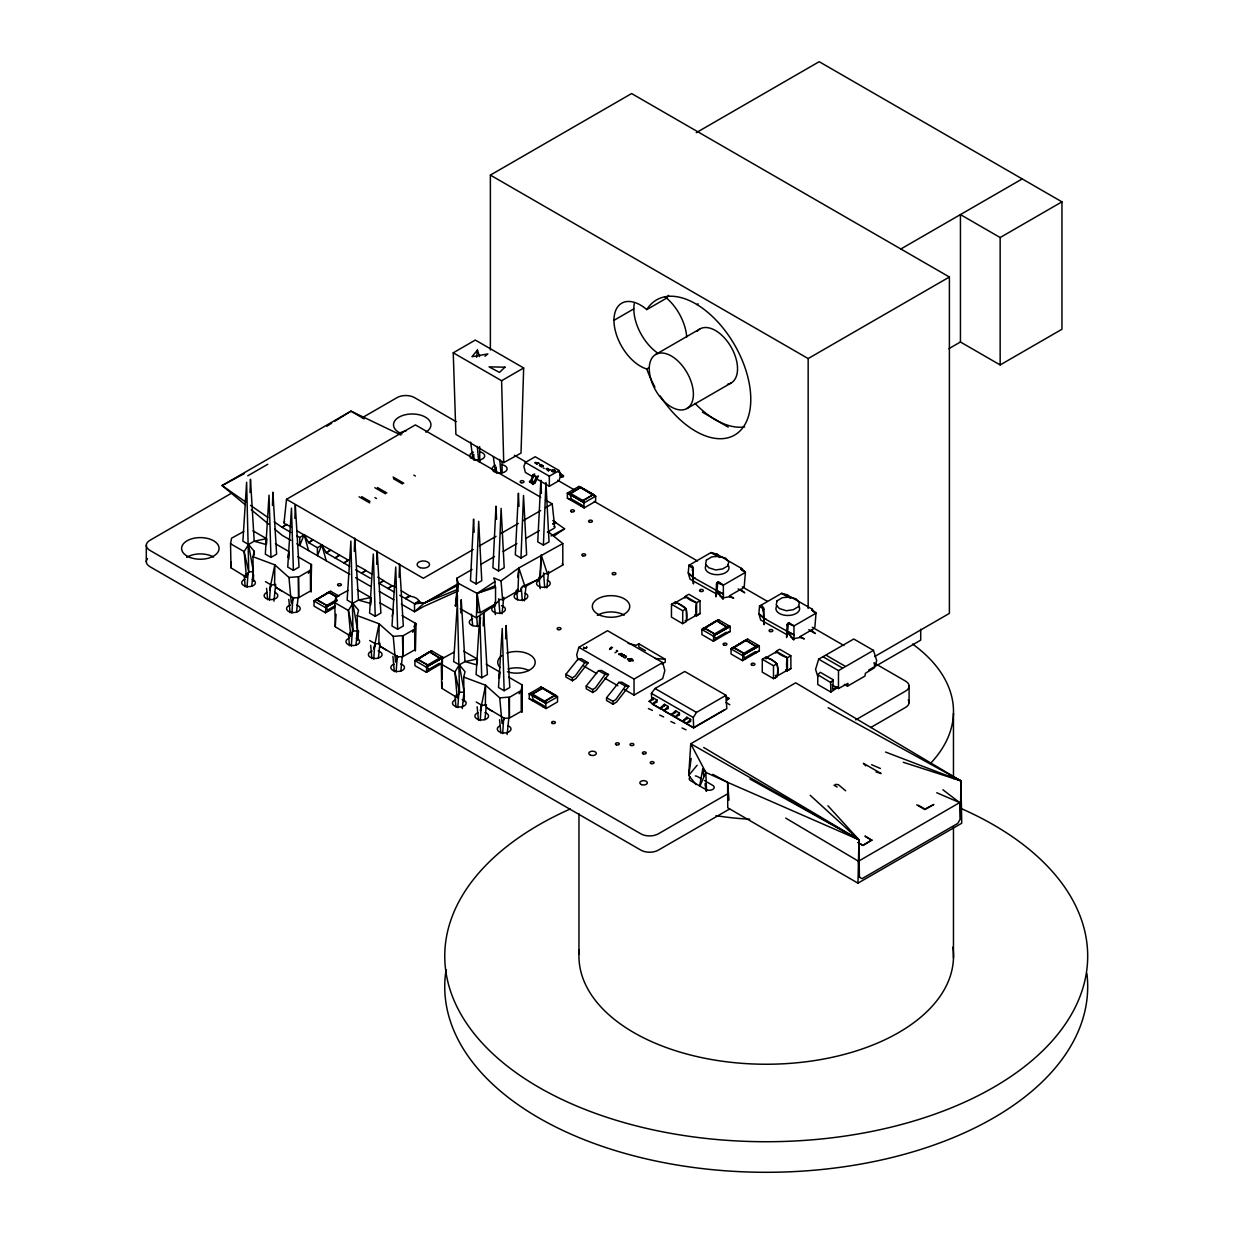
<?xml version="1.0" encoding="UTF-8"?>
<svg xmlns="http://www.w3.org/2000/svg" width="1234" height="1234" viewBox="0 0 1234 1234"><rect width="100%" height="100%" fill="white"/><g stroke="black" fill="none" stroke-linecap="round" stroke-linejoin="round"><path stroke-width="1.5" d="M762.319 659.28L773.502 665.743L773.487 678.607C779.996 677.127 777.867 668.489 776.973 663.753L771.327 659.434L765.728 657.259L762.319 659.28L762.242 672.114L773.533 678.654L776.988 676.695M297.81 556.688L311.4 564.54L310.413 570.154L298.69 576.972L298.643 597.688L293.615 597.904L276 587.446L274.611 584.669L274.827 564.863L252.97 556.688L254.281 551.336L248.543 544.456L242.897 541.202L246.63 482.201L248.774 572.005L246.461 577.296L230.989 567.856L230.542 543.747L231.576 538.178L243.7 531.561M402.068 615.596L415.657 623.448L414.67 629.047L402.947 635.88L402.901 656.581L397.872 656.797L380.257 646.338L378.884 643.577L379.085 623.756L357.228 615.596L358.554 610.244L352.816 603.364L347.155 600.094L350.888 541.094L353.032 630.913L350.718 636.189L335.247 626.749L334.8 602.655L335.833 597.071L347.957 590.469M508.562 677.08L522.167 684.932L521.164 690.531L509.457 697.364L509.395 718.08L504.367 718.281L486.767 707.838L485.378 705.061L485.594 685.24L463.722 677.08L465.048 671.728L459.31 664.848L453.665 661.594L457.382 602.578L459.526 692.397L457.212 697.688L441.741 688.248L441.309 664.139L442.327 658.555L454.451 651.953M729.572 596.685L729.572 595.76L733.706 598.151L729.572 596.685L723.417 597.858L723.325 585.163L718.666 581.877M800.203 637.454L800.203 636.543L804.337 638.919L800.203 637.454L794.033 638.641L793.94 625.947L788.912 622.692M874.52 663.476L874.52 666.746L868.659 670.093M741.727 569.229L741.511 568.38L745.382 572.422L744.256 586.412L740.616 590.315L740.616 589.389L729.572 595.76M812.142 609.766L816.013 613.205L814.887 627.196L811.232 631.083L811.232 630.173L800.203 636.543M662.673 662.55L634.029 679.086L634.06 695.097L662.72 678.53L664.833 670.525L662.673 662.55L607.514 630.697L578.854 647.295L576.679 654.853L577.975 659.897M671.497 604.259L671.435 617.123L682.633 623.664L686.166 621.689L686.628 619.946L686.15 608.748L677.605 603.087L674.905 602.254L671.497 604.259L682.695 610.722L686.15 608.748M442.188 679.317L442.327 658.555L442.389 662.38M565.912 674.288L565.882 677.003L572.422 680.782L575.969 678.499L588.171 662.751L581.26 658.725L578.206 658.879L565.912 674.288L572.329 677.852L572.422 680.782M586.243 686.027L586.212 688.742L592.767 692.521L596.3 690.238L608.501 674.489L601.59 670.463L598.536 670.617L586.243 686.027L592.659 689.59L592.767 692.521M606.573 697.75L606.542 700.48L613.097 704.259L616.63 701.976L628.831 686.227L621.921 682.201L618.866 682.356L606.573 697.75L612.989 701.328L613.097 704.259M415.657 623.448L415.334 650.673L415.657 623.448L413.899 626.779M832.102 684.885L838.457 688.557L838.503 670.617L818.682 659.187L815.581 669.352L817.803 676.633M785.719 818.111L858.478 861.224L859.388 877.127L862.042 878.67L957.754 823.417L960.407 818.805L960.916 780.875L795.668 682.803L690.747 743.778L688.726 775.415L696.053 784.546M266.467 544.194L266.559 538.656L252.97 530.805M370.694 604.938L370.817 597.549L357.228 589.698M288.849 559.033L288.972 551.598L275.383 543.747M499.647 677.559L499.739 671.99L486.15 664.139M542.945 688.418L555.3 695.143L543.824 701.575L531.468 694.634L542.96 687.909L555.3 695.143L543.839 702.177L531.468 694.634L542.96 687.909M581.06 487.769L593.431 494.495L581.939 500.942L569.584 493.986L581.075 487.26L593.431 494.495L581.954 501.528L569.584 493.986L581.075 487.26M712.697 774.32L727.613 782.341L727.751 807.807L857.969 883.158L858.957 839.799L827.937 805.756M460.267 608.748L476.386 617.864L477.142 593.4L495.019 581.523L493.785 577.928L501.035 580.906L518.866 567.933L562.797 543.577L548.158 531.653M523.663 367.979L521.026 453.079L503.719 462.627L455.901 434.399L453.248 352.801L475.306 340.06L523.663 367.979L501.606 380.72L453.248 352.801M250.039 492.505L250.471 479.255L254.204 541.202L248.543 544.456L244.131 551.598L246.461 577.296L245.659 573.903M272.452 505.446L272.899 492.196L276.617 554.143L270.971 557.413L265.325 554.143L269.043 495.142L270.971 557.413M294.88 518.388L295.312 505.138L299.044 567.085L293.399 570.355L287.738 567.085L291.471 508.084L293.399 570.355M354.297 551.397L354.729 538.147L358.462 600.094L352.816 603.364L348.389 610.491L350.718 636.189L349.916 632.795M376.725 564.339L377.157 551.089L380.874 613.051L375.229 616.306L369.583 613.051L373.316 554.035L375.229 616.306M399.137 577.296L399.569 564.046L403.302 625.993L397.656 629.247L391.996 625.993L395.728 566.977L397.656 629.247M460.806 612.897L461.238 599.631L464.956 661.594L459.31 664.848L454.899 671.99L457.212 697.688L456.426 694.279M483.219 625.839L483.651 612.588L487.384 674.535L481.738 677.79L476.077 674.535L479.81 615.519L481.738 677.79M505.647 638.78L506.079 625.53L509.796 687.477L504.151 690.731L498.505 687.477L502.238 628.476L504.151 690.731M661.779 663.923L665.265 662.149L665.249 659.28L638.934 643.839L638.826 646.878L645.444 650.688M547.341 468.457L548.05 469.167L546.693 469.738L548.081 468.766L545.952 468.781L547.618 468.442M619.021 654.066L621.751 653.449M621.396 655.439L624.126 654.807M230.989 567.856L231.205 561.871M335.247 626.749L336.064 614.27M441.741 688.248L441.973 682.248M516.198 590.87L520.038 591.317L522.414 586.505L525.036 586.798L540.384 577.928L541.248 555.069L547.449 573.856L562.812 564.987L562.797 543.577M476.386 617.864L494.88 604.814L499.986 599.446L502.608 599.739L517.971 590.885L518.866 567.933L525.036 586.798M476.123 583.944L478.684 521.319L481.769 580.69L476.123 583.944L470.478 580.69L473.578 519.098L474.149 532.27M498.551 571.003L501.097 508.362L504.197 567.733L498.551 571.003L492.906 567.733L495.991 506.156L496.577 519.313M520.964 558.061L523.524 495.42L526.625 554.791L520.964 558.061L515.318 554.791L518.419 493.199L518.99 506.372M543.392 545.104L545.937 482.479L549.037 541.849L543.392 545.104L537.746 541.849L540.847 480.257L541.418 493.43M266.266 544.256L266.559 538.656L254.204 541.202L266.112 544.518M370.539 603.148L370.817 597.549L358.462 600.094L370.37 603.411M253.618 574.813L253.294 581.245L252.97 556.688M464.385 695.205L464.061 701.637L463.722 677.08M494.88 604.814L495.019 602.315L495.544 603.827L480.18 612.696L477.573 612.388L477.142 593.4L458.477 583.435L456.703 578.345L472.067 569.476M717.016 554.205L711 552.57L688.927 565.311L688.248 572.962L693.107 576.895L693.446 583.898L692.706 568.365M787.647 594.989L781.616 593.353L759.558 606.095L758.864 613.745L763.738 617.663L764.077 624.666L763.291 609.257M559.65 474.087L561.362 477.357L563.367 476.602L563.429 475.599L559.958 473.594L559.881 474.596M539.844 577.096L541.248 555.069M692.228 570.262L692.505 568.936M716.738 594.125L690.022 579.178L688.248 572.962L692.66 577.157L717.37 590.916L715.921 596.793L716.522 583.944M787.354 634.908L760.653 619.962L758.864 613.745L763.275 617.926L788.002 631.685L786.552 637.577L787.138 624.728L788.572 622.769M247.062 587.276L248.049 572.591M269.475 600.218L270.477 585.533M291.903 613.159L292.89 598.49M351.32 646.169L352.43 629.664M373.732 659.11L374.735 644.441M396.16 672.067L397.286 655.547M457.814 707.653L458.94 691.148M480.242 720.61L481.229 705.925M502.67 733.551L503.657 718.867M536.497 463.645L537.145 464.231L536.296 463.876M539.289 465.557L540.106 465.943L539.582 465.295M716.491 584.284L717.093 582.587M787.122 625.067L787.554 623.586M693.184 577.975L693.23 568.211L688.927 565.311L692.582 566.468M763.815 618.743L763.877 609.056M456.703 578.345L457.428 584.685L455.439 606.002L457.428 601.22L457.428 595.713M251.736 586.335L253.248 571.357M273.963 601.159L275.676 584.299M296.576 612.234L298.088 597.241M355.994 645.243L357.505 630.25M378.422 658.185L379.933 643.207M400.834 671.126L402.346 656.149M462.303 708.594L464.015 691.75M484.916 719.669L486.427 704.691M507.143 734.492L508.855 717.633M284.021 522.753L286.519 499.307L415.395 424.897L540.739 497.256M479.964 623.077L480.566 617.586M501.991 613.807L503.796 597.302M524.404 600.865L526.023 586.181M546.832 587.924L548.636 571.404M692.922 567.64L692.752 568.211M517.756 577.481L518.866 567.933M717.725 582.942L716.923 591.163L723.201 599.153L715.319 589.729M788.372 623.679L787.554 631.947L793.832 639.937L785.95 630.497M476.586 357.258L477.419 350.101L471.943 356.734L487.846 353.927L484.977 356.271M623.278 657.028L623.293 656.935M787.431 657.722L776.186 651.228L779.641 649.269L790.84 655.732L787.431 657.722L787.446 670.664L785.642 670.232M696.608 602.716L685.364 596.223L688.834 594.264L700.017 600.711L696.608 602.716L696.624 615.658L694.819 615.211M458.477 583.435L455.439 606.002L456.703 599.138M336.975 600.927L327.704 605.971L316.228 599.755L328.583 592.212L336.728 596.855M417.123 659.311L429.478 651.768L440.954 658.786L428.599 665.527L417.123 659.311L429.478 651.768L440.954 658.786M704.12 628.229L716.476 620.687L727.952 627.72L715.597 634.446L704.12 628.229L716.476 620.687L727.952 627.72M733.274 647.649L745.629 640.107L757.105 647.14L744.734 653.866L733.274 647.649L745.629 640.107L757.105 647.14M691.163 758.478L688.726 775.415L697.102 765.265M610.737 647.989C610.213 651.753 612.126 646.215 611.046 647.649M844.38 684.376L847.48 686.166L847.959 683.327L838.457 688.557M762.874 610.737L763.214 609.457M775.908 675.646A27.919 16.119 0 0 1 776.602 676.309L787.246 670.278A27.919 16.119 -60 0 1 787.23 658.354L786.783 657.583A27.919 16.119 0 0 1 776.541 651.675L765.928 657.799A27.919 16.119 -60 0 1 766.16 658.74M699.678 785.811L702.763 768.983L705.817 772.391L727.613 782.341L858.957 839.799L859.388 877.127M287.908 557.321L288.972 551.598M392.165 616.213L392.967 611.925M498.659 677.697L499.739 671.99M716.522 583.913L718.281 581.924M554.683 471.635L554.482 469.861L554.683 471.635L552.693 471.851L551.706 470.694L552.971 469.614A1.558 0.895 0 0 0 551.845 470.648A1.558 0.895 0 0 0 553.511 471.388A1.558 0.895 0 0 0 554.93 470.493M626.486 656.642L625.422 655.809L626.162 656.719M334.645 607.467L325.498 612.758L325.946 605.879L336.928 599.523M430.373 651.151L431.684 650.889L414.917 660.576L414.917 665.681L426.393 672.299L426.841 665.419L440.954 657.259L443.16 657.521L426.393 667.208L414.917 660.576L416.244 659.311L417.123 659.82L431.684 650.889L443.16 657.521L440.954 657.259L441.849 657.768M713.823 634.353L715.597 638.934L713.391 641.233L713.823 634.353L727.952 626.193L730.158 626.456L730.158 631.546L713.391 641.233L701.915 634.6L701.915 629.51L703.241 628.229L704.12 628.738L718.682 619.823L730.158 626.456L713.391 636.142L701.915 629.51L718.682 619.823L717.355 620.085M742.976 653.773L744.734 658.354L742.529 660.653L742.976 653.773L757.105 645.613L759.311 645.876L759.311 650.966L742.529 660.653L731.052 654.02L731.052 648.93L732.379 647.649L733.274 648.159L747.835 639.243L759.311 645.876L742.529 655.547L731.052 648.93L747.835 639.243L746.508 639.505M540.939 466.514L543.207 466.174L541.34 466.807M745.382 572.422L741.094 569.275L745.382 572.422L723.325 585.163L717.741 582.895M274.611 584.669L271.187 584.947L269.644 590.176L274.827 564.863L288.972 577.481L291.301 603.179L293.615 597.904M378.884 643.577L375.445 643.855L373.902 649.084L379.085 623.756L393.245 636.389L395.559 662.087L397.872 656.797M485.378 705.061L481.954 705.339L480.412 710.568L485.594 685.24L499.739 697.873L502.053 723.571L504.367 718.281M693.23 568.427L688.927 565.311M529.556 482.417L531.576 480.828L534.692 474.01L532.903 474.72L531.052 480.273L529.509 481.491L533.042 484.422L535.078 482.849L538.425 475.938L536.42 476.74L533.042 484.422M536.543 478.885L549.331 486.273L559.172 480.597L560.652 474.581L559.156 470.555L535.201 456.734L525.375 462.426L523.895 466.421L525.36 472.437L533.35 477.049M621.89 653.727L619.545 654.066M321.827 545.181L317.416 547.726L308.593 542.621L304.166 534.677L299.754 545.49L299.754 537.53L304.166 534.677L348.312 560.159L343.9 563.013L348.312 560.159M349.777 566.406L326.239 552.817L321.827 544.873L317.416 555.67L317.416 547.726M700.048 785.981L705.817 772.391L690.747 743.778L858.957 839.799L810.214 795.313M763.846 609.241L759.558 606.095C762.319 603.303 764.201 610.506 763.476 607.575M693.647 727.906L693.292 717.494L696.47 712.404L725.993 695.297L726.811 708.655L693.647 727.906L663.784 710.738M308.346 573.378L310.413 570.154L310.521 590.947L298.643 597.688L298.242 576.725L288.972 577.481M412.603 632.271L414.67 629.047L414.778 649.84L402.901 656.581L402.5 635.618L393.245 636.389M519.098 693.755L521.164 690.531L521.272 711.324L509.395 718.08L509.01 697.102L499.739 697.873M776.926 676.309L777.05 676.047A27.919 16.119 -60 0 0 777.05 664.231L776.695 663.568A27.919 16.119 0 0 0 766.376 657.552L766.083 657.521M536.929 463.028L538.811 463.074M539.89 464.74L541.772 464.786M625.299 657.953L625.715 657.491M588.171 662.751L584.793 662.673L575.137 676.078L572.329 677.852M628.831 686.227L625.453 686.135L615.797 699.555L612.989 701.328M608.501 674.489L605.123 674.412L595.451 687.816L592.659 689.59M649.161 701.406L653.218 697.842L657.012 700.033L657.012 702.069L652.771 703.92L649.161 701.406L651.861 700.388L651.382 693.338L655.007 688.495L684.762 671.481L725.993 695.297M625.129 657.444L624.188 657.629L625.175 657.059M633.119 660.761L631.314 660.421L633.351 660.483M569.584 492.86L568.704 493.878L569.584 492.86L583.713 501.019L584.16 507.899L595.636 501.282L595.636 496.176L594.31 494.896L593.431 495.42L578.854 486.489L567.378 493.122L567.378 498.212L584.16 507.899L581.954 505.092L571.357 498.983L569.584 492.86L567.378 493.122L584.16 502.809L595.636 496.176L578.854 486.489L580.181 486.751M531.468 693.508L530.589 694.526L531.468 693.508L545.598 701.668L546.045 708.547L557.521 701.915L557.521 696.824L556.195 695.544L555.3 696.053L540.739 687.137L529.263 693.77L529.263 698.86L546.045 708.547L543.839 705.74L533.242 699.632L531.468 693.508L529.263 693.77L546.045 703.442L557.521 696.824L540.739 687.137L542.065 687.4M685.086 620.625A27.919 16.119 0 0 1 685.796 621.288L696.408 615.164A27.935 16.119 -60 0 1 696.408 603.333L695.976 602.578A27.935 16.119 0 0 1 685.734 596.67L675.106 602.794A27.919 16.119 -60 0 1 675.337 603.734M787.184 670.417L786.937 670.463A27.919 16.119 0 0 1 785.642 670.031M717.139 582.525L718.095 581.954M325.946 605.879L327.704 610.46L325.498 612.758L314.022 606.125L314.022 601.035L330.789 591.348L338.995 596.084M426.841 665.419L428.599 670L426.393 672.299L441.649 663.491M329.463 591.595L330.789 591.348L314.022 601.035L325.498 607.652L326.825 606.388M426.393 667.208L427.72 665.928M713.391 636.142L714.717 634.862M742.529 655.547L743.855 654.282M830.883 692.073L830.621 682.479L833.351 679.841L820.348 672.329L817.741 674.705L817.756 684.5L830.883 692.073L838.133 687.168M652.771 703.92L657.012 700.033M663.985 710.398L668.211 706.511L664.416 704.321L660.375 707.884L663.985 710.398L668.211 708.547L668.211 706.511M675.199 716.877L679.425 712.99L675.63 710.784L671.589 714.363L675.199 716.877L679.425 715.026L679.425 712.99M686.413 723.34L690.639 719.453L686.844 717.263L682.803 720.826L686.413 723.34L690.639 721.489L690.639 719.453M685.502 596.577L685.286 596.917A27.935 16.119 -60 0 0 685.071 598.12M686.011 621.381L686.227 621.041A27.919 16.119 -60 0 0 686.227 609.21L685.873 608.547A27.919 16.119 0 0 0 675.553 602.547L675.276 602.516M776.325 651.598L776.109 651.922A27.919 16.119 -60 0 0 775.877 653.125M790.84 655.732L790.917 668.581L787.338 670.741M726.41 700.573L729.109 698.475L725.499 696.392M535.402 462.472L535.062 462.349M621.921 655.439L624.265 655.023M553.572 536.312L564.586 528.784L552.817 520.547M290.931 527.026L286.519 524.481L282.108 527.334L274.21 521.843M313.004 539.767L308.593 542.621L313.004 540.076M330.65 549.963L326.239 552.817L330.65 550.271M339.489 555.069L335.062 557.922L339.489 555.377M357.135 565.558L365.958 570.355L361.547 573.208L365.958 570.663L371.85 574.057M393.924 591.888L379.208 583.404L383.62 580.551L377.727 577.142M392.443 585.641L388.031 588.495L392.443 585.641L395.389 587.338M410.104 595.837L405.693 598.691C408.531 591.981 426.779 601.637 414.516 603.781L399.801 595.297M458.03 591.055L423.262 606.696L414.516 611.74L414.516 603.781L418.928 600.927M629.124 659.789L631.145 658.493C629.093 660.9 626.687 658.54 630.589 658.833L628.183 659.234L629.371 659.002M871.79 839.783L862.936 845.413L858.016 842.56L862.936 845.413L871.79 840.292L865.111 835.958M326.794 426.239L331.622 423.216M334.846 421.21L350.965 411.138L400.942 435.062M696.531 615.72L700.094 613.56L700.017 600.711M316.228 599.755L328.583 592.212L336.789 597.241M696.655 615.643L700.094 613.56M787.462 670.648L790.917 668.581M788.295 622.908L789.297 622.661M336.913 600.526L327.704 605.971L316.305 599.2M440.877 658.246L428.599 665.527L417.2 658.755M727.875 627.181L715.597 634.446L704.198 627.674M757.028 646.601L744.734 653.866L733.335 647.094M838.503 670.617L873.456 650.38L876.695 660.591L874.474 667.764L865.42 673.255L864.957 676.078L847.48 686.166M858.478 861.224L959.651 802.609L942.884 789.76M490.376 350.009L490.376 175.089L631.607 93.553L949.393 277.018L949.393 613.391L874.628 656.565M696.269 132.67L819.191 61.7L1061.95 201.852L1061.95 329.262L1000.157 364.94L960.438 342.003L948.838 348.698M247.772 475.8L267.747 464.277M231.19 493.384L149.916 540.322A12.325 7.111 0 0 0 149.916 550.379L640.893 833.845A12.325 7.111 0 0 0 658.324 833.845L727.983 793.616M362.241 417.724L397.07 397.61A12.325 7.111 0 0 1 414.501 397.61L456.117 421.642M654.946 387.106A78.05 45.056 60 0 1 646.77 368.981A37.452 21.626 60 0 1 613.961 320.346L633.813 308.87M613.961 320.346A37.452 21.626 60 0 1 646.77 309.595L666.622 298.119A78.05 45.056 60 0 1 668.566 295.327M286.519 524.481L282.108 527.334L290.931 532.44M696.948 304.551L698.197 303.842M655.717 354.466L699.848 328.984M646.77 368.981L649.254 367.547M900.851 248.99L1022.215 178.915M535.016 463.166L536.142 462.503M325.498 607.652L334.645 602.377M327.704 609.951L335.278 605.586M379.208 583.404L383.62 580.859L392.443 585.949M686.922 408.516L731.068 383.034M960.438 342.003L960.438 214.593L1000.157 237.53L1061.95 201.852M473.239 549.5L423.339 578.299L286.519 499.307M479.347 545.968L496.053 536.327M500.896 533.535L518.373 523.432M523.216 520.64L540.662 510.567M545.613 507.714L552.23 503.888L554.698 527.18M490.376 175.089L808.162 358.57L949.393 277.018M570.478 500.001L571.357 498.983M582.834 501.528L583.713 501.019L582.834 502.037L584.16 502.809M581.06 506.11L581.954 505.601M480.658 564.509L494.495 556.519M503.086 551.567L516.907 543.577M525.514 538.61L539.335 530.635M552.817 523.941L555.763 522.244L552.817 523.74M458.153 583.682L425.113 602.763L414.516 603.781M547.387 532.178L553.989 528.353A2.499 1.435 0 0 0 553.989 526.316M428.599 669.491L439.196 663.383L440.075 664.401M532.363 700.65L533.242 699.632M614.979 652.74L617.74 651.151L616.445 650.411M544.718 702.177L545.598 701.668L544.718 702.686L546.045 703.442M542.945 706.758L543.839 706.249M628.785 659.881L627.35 659.049L628.785 659.989M628.445 660.514L629.803 661.301L632.564 659.712M629.386 661.054L632.487 659.28M715.597 638.425L726.194 632.317L727.073 633.335M793.94 625.947L788.48 623.463L793.94 625.947L816.013 613.205L811.725 610.043L816.013 613.205M744.734 657.845L755.331 651.737L756.211 652.755M693.878 727.443L724.774 709.612M876.248 665.82L920.703 640.153L920.703 629.232M855.717 719.869L905.478 691.148A12.325 7.111 0 0 0 905.478 681.075L873.857 662.828M729.649 808.964L658.324 850.149A12.325 7.111 0 0 1 640.893 850.149L149.916 566.684A12.325 7.111 0 0 1 147.494 558.601M870.649 727.566L905.478 707.452A12.325 7.111 0 0 0 908.239 699.817M916.754 804.861L924.96 809.597L933.829 804.475L924.96 809.088L918.281 805.262M857.969 883.158L961.733 823.232L960.916 780.875L828.137 707.699M525.375 462.426L549.331 476.201L559.156 470.555M818.682 659.187L853.758 639.011L873.456 650.38M548.467 470.941L548.791 469.506L550.426 469.799L548.852 469.568L548.127 470.74M773.502 665.743L776.973 663.753M538.332 463.058L537.623 463.583M540.585 465.295L541.927 465.048M244.039 473.763L222.074 485.548L245.504 504.953M457.999 585.194L424.172 603.102L414.516 611.74L401.281 604.089M551.043 535.942L564.586 528.784M638.934 643.839L636.112 645.289L628.121 643.361M618.666 654.467L621.057 654.452L618.882 654.375M837.593 686.814L832.441 689.204L833.351 679.841M522.414 586.505L539.721 578.931L544.826 573.548L547.449 573.856M480.18 612.696L477.142 593.4L495.019 585.78L495.019 581.523M457.552 589.436L424.172 603.102A2.499 1.435 0 0 1 421.581 602.763L418.928 601.236M563.429 475.599L561.886 476.201L560.267 473.008L557.938 471.666M660.375 707.884L663.074 706.866M671.589 714.363L674.288 713.345M682.803 720.826L685.487 719.808M696.362 615.396L696.115 615.442A27.935 16.119 0 0 1 694.819 615.01M314.022 601.035L316.228 600.264L315.349 599.755M414.917 660.576L417.123 659.82L416.244 659.311M701.915 629.51L704.12 628.738L703.241 628.229M731.052 648.93L733.274 648.159L732.379 647.649M477.142 593.4L495.544 587.291L495.019 585.78M439.196 663.892L441.849 663.044M726.194 632.826L730.158 631.546M755.331 652.246L759.311 650.966M621.35 655.732L623.432 655.825L621.442 655.809L622.661 655.778M726.41 699.215L729.109 698.475M621.458 654.066L620.147 654.113M623.833 655.439L622.522 655.485M538.163 462.981L537.314 463.336M728.831 626.702L727.952 626.193L730.158 626.456M757.984 646.122L757.105 645.613L759.311 645.876M537.237 462.873L538.965 463.336M540.199 464.586L541.325 464.616L540.276 465.048M717.849 582.695L719.376 582.957M716.46 555.038L711 552.57L719.669 557.475M787.091 595.821L781.616 593.353L790.284 598.259M357.228 615.596L357.552 640.138L358.554 631.037L353.032 630.913L348.389 610.491L334.8 602.655M619.144 654.328L620.286 654.406M611.416 647.326C610.074 648.189 608.886 649.871 609.935 649.331C609.488 647.094 614.331 648.004 611.694 647.356M835.31 784.438L838.272 784.608L845.66 790.793M654.714 658.432L665.249 659.28M812.697 609.951L812.095 609.149L812.358 609.997M567.378 493.122L568.704 493.369M529.263 693.77L530.589 694.017M785.95 594.603L787.107 594.819M786.798 594.757L812.281 609.195M716.615 554.081L741.865 568.627M476.879 664.895L464.956 661.594L477.311 659.033L477.265 662.735L477.311 659.033L463.722 651.197M876.032 771.929L881.107 773.533L863.384 763.291L865.744 765.882M567.378 498.212L571.357 499.492M529.263 698.86L533.242 700.141M903.257 762.273L960.916 780.875L948.653 775.353M595.636 496.176L593.431 495.42L594.31 494.896M557.521 696.824L555.3 696.053L556.195 695.544M692.66 577.157L695.282 578.16M763.275 617.926L765.913 618.928M885.534 752.046L960.916 780.875M871.62 764.694L880.428 768.489M936.76 792.752L959.651 802.609L960.407 818.805M533.273 475.614L536.929 477.296M648.421 708.547L652.416 710.414M659.635 715.026L663.614 716.892M670.849 721.489L674.828 723.371M682.063 727.967L686.042 729.834M719.437 582.972L723.325 585.163M826.24 655.3L844.904 666.067M823.232 656.904L842.02 667.733M716.815 420.501L714.27 419.036M531.052 480.273L534.569 482.216M749.871 778.993L858.957 839.799L703.719 747.495M720.07 595.991L723.417 597.858M790.701 636.775L794.033 638.641M532.903 474.72L536.42 476.74M578.206 658.879L584.793 662.673M598.536 670.617L605.123 674.412M618.866 682.356L625.453 686.135M652.169 704.059L660.468 708.825M702.454 412.202L728.23 427.087M561.054 475.26L563.367 476.602M543.253 467.917L544.194 468.457M514.362 455.269L526.008 461.994M557.645 480.257L574.288 489.867M594.248 501.39L697.441 560.961M742.374 586.906L767.347 601.328M812.281 627.273L843.902 645.521M759.558 606.095L763.244 608.254M545.551 500.048L552.23 503.888M715.597 638.934L716.476 639.443M744.734 658.354L745.629 658.863M413.837 475.136L415.395 476.031M393.075 477.018L403.796 483.219M393.507 478.761L402.5 483.959M377.45 487.538L386.874 492.983M374.858 487.692L385.455 493.801M374.951 497.595L376.509 498.49M725.87 702.454L729.849 704.768M361.685 496.639L369.953 501.405M359.094 496.793L369.691 502.901M628.137 659.11L629.124 659.681M833.968 785.21L837.192 787.061M655.007 688.495L696.47 712.404M578.854 647.295L634.029 679.086M651.382 693.338L693.292 717.494M653.496 704.506L672.437 715.458M674.042 716.368L693.215 727.443M583.713 666.067L596.701 673.548M604.83 678.237L617.818 685.734M624.311 689.482L634.06 695.097M865.235 836.498L871.79 840.292M286.519 524.789L284.745 523.771A2.499 1.435 0 0 1 284.745 521.735M296.823 530.743L304.166 534.985M410.104 596.145L401.281 590.747M296.823 535.834L299.754 537.53M355.67 569.815L370.385 578.299M290.931 540.384L282.108 535.294L274.781 529.216M296.823 543.778L349.777 574.365M355.67 577.759L370.385 586.258M379.208 591.348L393.924 599.847M701.066 778.623L697.734 776.695A4.998 2.884 0 0 0 695.328 775.924M704.413 780.551L712.743 785.364A4.998 2.884 0 0 1 712.743 789.436A4.998 2.884 0 0 1 705.678 789.436L690.67 780.783A4.998 2.884 0 0 1 690.33 776.926M379.64 602.655L393.245 610.491M441.309 664.139L454.899 671.99L459.526 692.397L464.169 692.012L459.31 664.848M230.542 543.747L244.131 551.598L248.774 572.005L253.402 571.62L248.543 544.456M327.704 610.46L328.583 610.969M428.599 670L429.478 670.509M369.691 640.523L375.445 643.855M476.201 702.023L481.954 705.339M265.433 581.63L271.187 584.947M531.576 480.828L535.078 482.849M529.509 481.491L532.98 483.497M717.34 554.375L717.802 555.223M364.123 418.881L350.965 411.138L222.074 485.548L245.767 502.037M808.764 629.679L815.365 633.566L811.232 630.173M738.133 588.896L744.734 592.798L740.616 589.389M817.741 674.705L830.621 682.479M486.767 707.838L492.366 711.355M380.257 646.338L385.872 649.871M276 587.446L281.614 590.963M692.228 566.19L692.721 566.622M250.517 505.338L267.886 517.447M251.35 509.812L268.919 524.373M775.322 675.322L776.911 676.756M562.288 563.475L562.812 564.987M539.86 576.417L540.384 577.928M517.447 589.374L517.971 590.885M477.419 350.101L479.594 356.564M321.827 544.873L326.239 560.776M304.166 534.677L308.593 550.58M765.728 657.259L765.975 658.648M674.905 602.254L675.152 603.627M352.816 603.364L357.659 630.528M702.763 768.983L703.874 776.356M705 783.729L706.126 791.102M493.322 456.858L495.374 471.511M470.632 442.096L472.9 458.601M538.872 577.281L540.245 588.711M516.46 590.222L517.601 599.755M494.263 605.076L495.405 614.609M471.388 614.208L472.745 625.638M499.585 719.731L500.834 733.104M477.157 706.789L478.422 720.147M454.914 695.745L455.994 707.205M392.906 656.334L394.34 671.604M370.663 645.289L371.912 658.663M348.42 634.261L349.5 645.721M288.818 599.338L290.083 612.712M266.575 588.309L267.655 599.77M244.162 575.368L245.242 586.829M477.342 446.43L478.669 461.639M499.755 459.372L500.881 472.699M501.035 580.906L502.608 599.739M543.546 572.869L544.734 587.754M521.272 587.662L522.306 600.696M498.69 598.752L499.893 613.653M476.725 617.278L477.465 626.594M727.613 782.341L728.986 800.141M496.176 467.084L496.5 472.838M473.717 454.174L474.026 459.927M705.817 772.391L706.542 791.056M501.606 380.72L503.719 462.627M479.671 446.585L479.748 461.701M502.068 461.423L502.115 472.776M682.695 610.722L682.695 623.602M549.331 476.201L549.331 486.273M1000.157 237.53L1000.157 364.94M953.466 713.283L953.466 778.762M953.466 826.919L953.466 957.908M909.088 685.873L909.088 702.67M808.162 358.57L808.162 608.439M686.844 717.263L686.844 719.299M675.63 710.784L675.63 712.836M664.416 704.321L664.416 706.357M653.218 697.842L653.218 699.879M578.962 813.715L578.962 954.329M495.544 587.291L495.544 603.827M457.428 584.685L457.428 592.027M254.281 551.336L254.281 555.13M146.306 545.104L146.306 561.902M960.53 808.255A321.472 185.609 0 0 1 1004.09 1080.969A321.472 185.609 0 0 1 529.741 1081.848A321.472 185.609 0 0 1 570.231 808.995M1086.876 973.456A321.472 185.609 0 0 1 762.936 1172.285A321.472 185.609 0 0 1 446.091 969.677M912.574 644.04A187.275 108.129 0 0 1 930.39 763.522M749.763 819.191A187.275 108.129 0 0 1 715.982 815.643M952.849 947.11A187.275 108.129 0 0 1 768.458 1064.232A187.275 108.129 0 0 1 579.27 949.702M727.906 564.956A11.862 6.849 0 0 1 717.155 574.689A11.862 6.849 0 0 1 706.403 564.956M798.537 605.724A11.862 6.849 0 0 1 787.786 615.473A11.862 6.849 0 0 1 777.034 605.724M186.642 557.352A18.726 10.813 0 0 1 213.59 557.074M252.291 579.394A6.864 3.964 0 0 1 253.68 585.348A6.864 3.964 0 0 1 243.268 585.255A6.864 3.964 0 0 1 245.011 579.317M274.704 592.335A6.864 3.964 0 0 1 276.2 598.228A6.864 3.964 0 0 1 265.896 598.336A6.864 3.964 0 0 1 267.038 592.413M296.715 605.138A6.864 3.964 0 0 1 298.52 611.246A6.864 3.964 0 0 1 287.815 610.923A6.864 3.964 0 0 1 290.715 604.968M356.132 638.148A6.864 3.964 0 0 1 358.045 644.179A6.864 3.964 0 0 1 347.417 644.071A6.864 3.964 0 0 1 349.685 638.086M378.128 650.966A6.864 3.964 0 0 1 380.658 656.982A6.864 3.964 0 0 1 369.938 657.09A6.864 3.964 0 0 1 372.113 651.028M400.556 663.923A6.864 3.964 0 0 1 403.179 669.861A6.864 3.964 0 0 1 392.582 670.185A6.864 3.964 0 0 1 394.109 664.108M462.21 699.508A6.864 3.964 0 0 1 464.848 705.462A6.864 3.964 0 0 1 454.235 705.771A6.864 3.964 0 0 1 455.778 699.709M485.055 712.589A6.864 3.964 0 0 1 487.075 718.543A6.864 3.964 0 0 1 476.555 718.651A6.864 3.964 0 0 1 478.19 712.65M507.899 725.669A6.864 3.964 0 0 1 509.38 731.561A6.864 3.964 0 0 1 499.076 731.669A6.864 3.964 0 0 1 500.217 725.746M506.835 653.064A18.726 10.813 0 0 1 535.201 662.149A18.726 10.813 0 0 1 507.405 671.79M500.109 667.579A18.726 10.813 0 0 1 501.929 655.532M507.992 669.013A18.726 10.813 0 0 1 528.769 670.478M479.239 625.731A6.864 3.964 0 0 1 470.123 624.126A6.864 3.964 0 0 1 472.591 618.805M501.451 605.663A6.864 3.964 0 0 1 503.981 611.678A6.864 3.964 0 0 1 493.261 611.786A6.864 3.964 0 0 1 495.436 605.724M525.098 593.153A6.864 3.964 0 0 1 525.761 599.153A6.864 3.964 0 0 1 515.396 598.629A6.864 3.964 0 0 1 517.848 592.783M547.125 580.042A6.864 3.964 0 0 1 548.513 585.996A6.864 3.964 0 0 1 538.101 585.903A6.864 3.964 0 0 1 539.86 579.965M597.333 615.396A18.726 10.813 0 0 1 624.265 615.118M402.022 433.859A18.726 10.813 0 0 1 397.147 418.388A18.726 10.813 0 0 1 424.172 416.475A18.726 10.813 0 0 1 425.915 432.162M398.536 433.736A18.726 10.813 0 0 1 406.125 430.882M501.852 464.678A7.481 4.319 0 0 1 506.171 470.941A7.481 4.319 0 0 1 494.633 472.005A7.481 4.319 0 0 1 495.374 465.264M479.44 451.737A7.481 4.319 0 0 1 484.036 457.691A7.481 4.319 0 0 1 473.177 459.48M471.265 458.462A7.481 4.319 0 0 1 473.393 452.153M657.923 353.248A37.452 21.626 60 0 1 634.261 303.564M665.018 296.792A37.452 21.626 60 0 1 686.706 337.113M744.626 426.949A78.05 45.056 60 0 1 694.973 403.364M696.979 331.406A31.205 18.016 60 0 1 731.068 347.001A31.205 18.016 60 0 1 727.536 384.314M646.77 309.595A78.05 45.056 60 0 1 724.667 330.095A78.05 45.056 60 0 1 740.354 430.589A78.05 45.056 60 0 1 660.252 396.021M335.833 597.071L335.802 600.85L335.833 597.071M311.4 564.54L311.076 591.765L311.4 564.54M522.167 684.932L521.828 712.157L522.167 684.932M706.419 560.051L705.57 564.277L708.794 567.763L715.658 569.954L722.538 568.967L727.89 565.851L728.739 561.748L725.53 558.092L718.651 556.272L711.771 556.904L706.419 560.051M777.05 600.819L776.201 605.061L779.41 608.547L786.289 610.737L793.169 609.75L798.521 606.634L799.37 602.516L796.146 598.86L789.282 597.055L782.402 597.688L777.05 600.819M586.721 647.094L586.351 648.344L583.929 648.251L583.589 647.094A1.558 0.895 0 0 0 585.163 647.989A1.558 0.895 0 0 0 586.721 647.094M504.968 367.177L499.492 372.406L489.08 366.868L504.968 367.177M543.222 465.912L541.525 465.943L543.222 465.912M631.546 658.725L629.51 660.005L631.546 658.725M717.37 590.916L723.417 594.078L717.37 590.916M788.002 631.685L794.048 634.862L788.002 631.685M420.223 567.671A6.247 3.609 0 0 0 429.586 564.54A6.247 3.609 0 0 0 420.223 561.424A6.247 3.609 0 0 0 420.223 567.671M190.144 557.49A18.726 10.813 0 0 0 219.05 548.976A18.726 10.813 0 0 0 191.841 538.78A18.726 10.813 0 0 0 190.144 557.49M590.515 755.162A3.748 2.159 0 0 0 596.3 753.465A3.748 2.159 0 0 0 590.855 751.429A3.748 2.159 0 0 0 590.515 755.162M641.541 784.623A3.748 2.159 0 0 0 647.326 782.927A3.748 2.159 0 0 0 641.881 780.891A3.748 2.159 0 0 0 641.541 784.623M552.446 723.448A1.897 1.095 0 0 0 555.377 722.584A1.897 1.095 0 0 0 552.616 721.551A1.897 1.095 0 0 0 552.446 723.448M338.455 585.656A1.897 1.095 0 0 0 341.386 584.793A1.897 1.095 0 0 0 338.625 583.759A1.897 1.095 0 0 0 338.455 585.656M616.352 744.812A1.897 1.095 0 0 0 619.283 743.948A1.897 1.095 0 0 0 616.522 742.899A1.897 1.095 0 0 0 616.352 744.812M651.105 763.568A1.897 1.095 0 0 0 654.035 762.705A1.897 1.095 0 0 0 651.274 761.671A1.897 1.095 0 0 0 651.105 763.568M643.253 753.866A1.897 1.095 0 0 0 646.184 753.002A1.897 1.095 0 0 0 643.423 751.969A1.897 1.095 0 0 0 643.253 753.866M630.913 745.459A1.897 1.095 0 0 0 633.86 744.596A1.897 1.095 0 0 0 631.098 743.547A1.897 1.095 0 0 0 630.913 745.459M558.046 629.602A1.897 1.095 0 0 0 560.992 628.738A1.897 1.095 0 0 0 558.215 627.69A1.897 1.095 0 0 0 558.046 629.602M600.835 615.519A18.726 10.813 0 0 0 629.726 607.02A18.726 10.813 0 0 0 602.531 596.824A18.726 10.813 0 0 0 600.835 615.519M752 665.188A1.897 1.095 0 0 0 754.93 664.324A1.897 1.095 0 0 0 752.169 663.29A1.897 1.095 0 0 0 752 665.188M723.972 645.135A1.897 1.095 0 0 0 726.903 644.271A1.897 1.095 0 0 0 724.142 643.222A1.897 1.095 0 0 0 723.972 645.135M612.974 574.581A1.897 1.095 0 0 0 615.92 573.717A1.897 1.095 0 0 0 613.159 572.684A1.897 1.095 0 0 0 612.974 574.581M582.71 555.809A1.897 1.095 0 0 0 585.656 554.945A1.897 1.095 0 0 0 582.88 553.912A1.897 1.095 0 0 0 582.71 555.809M700.418 591.41A1.897 1.095 0 0 0 703.365 590.546A1.897 1.095 0 0 0 700.603 589.513A1.897 1.095 0 0 0 700.418 591.41M769.923 631.53A1.897 1.095 0 0 0 772.87 630.667A1.897 1.095 0 0 0 770.109 629.633A1.897 1.095 0 0 0 769.923 631.53M521.057 482.679A1.897 1.095 0 0 0 523.987 481.815A1.897 1.095 0 0 0 521.226 480.766A1.897 1.095 0 0 0 521.057 482.679M571.496 511.802A1.897 1.095 0 0 0 574.442 510.938A1.897 1.095 0 0 0 571.681 509.904A1.897 1.095 0 0 0 571.496 511.802M589.436 522.152A1.897 1.095 0 0 0 592.382 521.288A1.897 1.095 0 0 0 589.605 520.254A1.897 1.095 0 0 0 589.436 522.152M649.531 372.93A31.205 18.016 60 0 0 685.225 409.302A31.205 18.016 60 0 0 679.209 362.241A31.205 18.016 60 0 0 649.531 372.93"/></g></svg>
